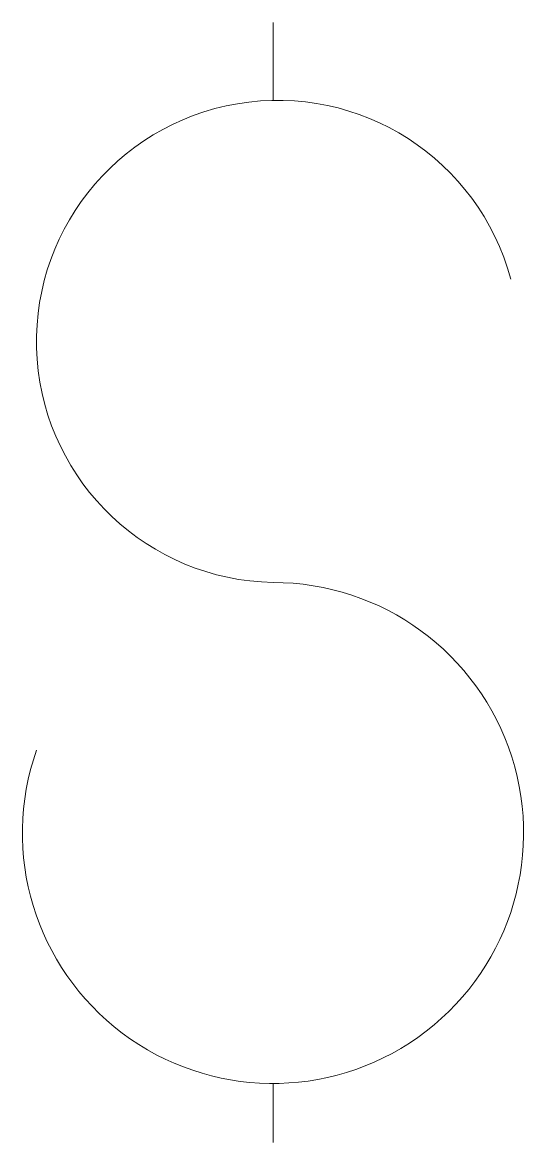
# Model space of a CAD drawing. Header units: inches. Extents: x 179.29 to 181.53, y -523.48 to -518.48.
import ezdxf

# ---------------------------------------------------------------- set-up
doc = ezdxf.new("R2010")
doc.units = ezdxf.units.IN
doc.header["$MEASUREMENT"] = 0
doc.layers.add('E101-Electrical-1st-floor', color=4, linetype='Continuous', lineweight=9)

msp = doc.modelspace()

# ---------------------------------------------------------------- linework, layer by layer
at = {"layer": 'E101-Electrical-1st-floor'}
for p, q in [((180.4125, -518.4794), (180.4125, -518.8274)), ((180.4125, -523.2155), (180.4125, -523.4794))]:
    msp.add_line(p, q, dxfattribs=at)
for points in [[(180.4125, -520.9794, -2.004555), (181.4731, -519.6259)], [(179.3574, -521.7275, 3.139408), (180.4125, -520.9794, 3.139408)]]:
    msp.add_lwpolyline(points, format="xyb", dxfattribs=at)

doc.saveas('drawing.dxf')
